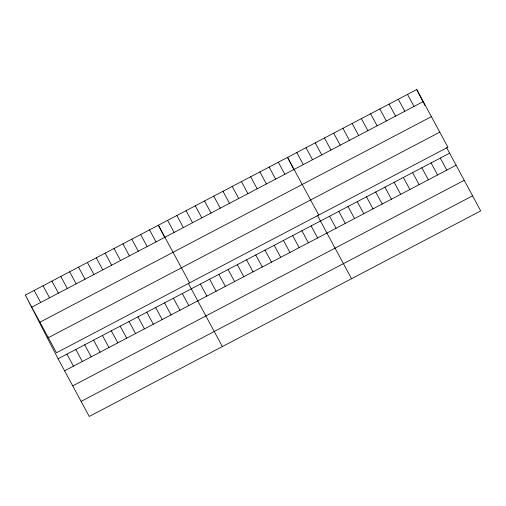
<?xml version="1.0" encoding="UTF-8"?>
<svg xmlns="http://www.w3.org/2000/svg" width="506" height="506" viewBox="0 0 506 506"><rect width="100%" height="100%" fill="white"/><g stroke="black" fill="none" stroke-linecap="round" stroke-linejoin="round"><path stroke-width="0.76" d="M25.3 295.099L416.742 89.556L447.918 147.221L56.476 352.764L25.3 295.099L58.082 358.779L89.258 416.444L480.7 210.901L446.64 147.632M31.808 307.136L423.25 101.592M39.949 322.189L431.39 116.646M47.26 337.768L48.627 337.047M48.336 337.704L439.777 132.161M58.082 358.779L449.524 153.236M64.585 370.816L456.026 165.272M72.725 385.869L464.173 180.332M81.118 401.385L472.56 195.841M407.513 94.401L414.022 106.437M440.296 158.081L446.804 170.117M398.292 99.246L404.794 111.282M431.068 162.926L437.576 174.962M389.063 104.091L395.565 116.127M421.84 167.771L428.348 179.807M379.835 108.935L386.344 120.972M412.618 172.616L419.12 184.652M370.607 113.78L377.115 125.817M403.39 177.461L409.892 189.497M361.379 118.625L367.887 130.662M394.161 182.305L400.67 194.342M352.157 123.47L358.659 135.507M384.933 187.15L391.442 199.187M342.929 128.315L349.431 140.352M375.705 191.995L382.213 204.032M333.701 133.16L340.209 145.197M366.483 196.84L372.985 208.877M324.472 138.005L330.981 150.042M357.255 201.685L363.757 213.722M315.244 142.85L321.753 154.887M348.027 206.53L354.535 218.567M306.022 147.695L312.525 159.732M338.799 211.375L345.307 223.412M296.794 152.54L303.303 164.576M329.57 216.22L336.079 228.257M318.742 215.05L287.566 157.385L294.056 169.997M351.525 278.73L317.464 215.461M278.338 162.23L284.846 174.266M311.12 225.91L317.623 237.946M269.11 167.075L275.618 179.111M301.892 230.755L308.401 242.791M259.888 171.92L266.39 183.956M292.664 235.6L299.172 247.636M250.66 176.765L257.168 188.801M283.436 240.445L289.944 252.481M241.432 181.61L247.94 193.646M274.214 245.29L280.716 257.326M232.203 186.455L238.712 198.491M264.986 250.135L271.494 262.171M222.982 191.3L229.484 203.336M255.758 254.98L262.266 267.016M213.753 196.145L220.255 208.181M246.53 259.825L253.038 271.861M204.525 200.99L211.034 213.026M237.308 264.67L243.81 276.706M195.297 205.834L201.805 217.871M228.079 269.515L234.582 281.551M186.069 210.679L192.577 222.716M218.851 274.36L225.36 286.396M176.847 215.524L183.349 227.561M209.623 279.204L216.132 291.241M167.619 220.369L174.121 232.406M200.395 284.049L206.903 296.086M189.567 282.879L158.391 225.214L164.88 237.826M222.349 346.559L188.283 283.29M149.517 229.876L156.025 241.906M182.299 293.556L188.801 305.586M140.643 234.531L147.151 246.567M173.425 298.217L179.934 310.248M131.775 239.193L138.277 251.223M164.551 302.873L171.06 314.909M122.901 243.854L129.403 255.884M155.677 307.534L162.186 319.564M114.027 248.509L120.536 260.546M146.81 312.189L153.312 324.226M105.153 253.171L111.662 265.201M137.936 316.851L144.438 328.881M96.279 257.826L102.788 269.862M129.062 321.506L135.57 333.543M87.411 262.487L93.914 274.518M120.188 326.168L126.696 338.204M78.538 267.143L85.04 279.179M111.314 330.829L117.822 342.859M69.664 271.804L76.172 283.841M102.446 335.484L108.948 347.521M60.79 276.466L67.298 288.496M93.572 340.146L100.074 352.176M51.916 281.121L58.424 293.157M84.698 344.801L91.206 356.838M43.048 285.782L49.55 297.813M75.824 349.463L82.333 361.499M34.174 290.438L40.676 302.474M66.95 354.124L73.459 366.154M416.742 89.556L423.592 102.863M423.952 103.566L425.034 105.665"/></g></svg>
